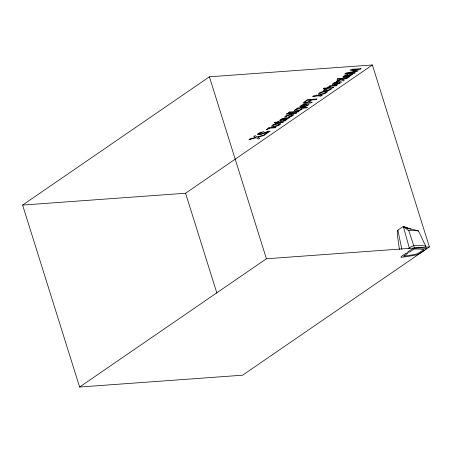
<?xml version="1.0" encoding="UTF-8"?>
<svg xmlns="http://www.w3.org/2000/svg" width="452" height="452" viewBox="0 0 452 452"><rect width="100%" height="100%" fill="white"/><g stroke="black" fill="none" stroke-linecap="round" stroke-linejoin="round"><path stroke-width="0.68" d="M22.6 205.072L209.395 76.8L372.38 64.969L429.4 246.928L242.605 375.2L79.62 387.031L22.6 205.072L185.58 193.236L372.38 64.969M79.62 387.031L266.42 258.764L429.4 246.928M399.438 249.487L397.839 238.057A13.362 11.198 -62.2 0 1 397.845 230.17L403.314 226.412L411.111 229.333M408.258 248.702L409.303 247.978A9.871 2.655 -17.4 0 1 413.699 245.583A68.037 18.295 -17.4 0 1 425.711 246.097L426.089 247.312M425.711 246.097L418.507 230.961L403.981 227.079L409.173 228.865M409.303 247.978L403.314 226.412A13.362 3.949 25.1 0 0 408.777 230.548L414.461 248.012A68.037 18.295 -17.4 0 1 426.468 248.527A36.109 9.712 -17.4 0 1 417.467 254.708A68.037 18.295 -17.4 0 1 400.952 257.29A9.871 2.655 -17.4 0 1 403.314 255.047L405.941 253.239L407.975 253.092L403.805 256.103L404.8 255.99A65.393 17.583 -17.4 0 0 415.399 254.335L417.535 253.657A33.465 9 -17.4 0 0 423.123 249.815L423.547 249.436L422.693 249.323A65.393 17.583 -17.4 0 0 414.987 248.995L413.625 249.278L409.478 252.063L407.438 252.21L410.066 250.408A9.871 2.655 -17.4 0 1 414.461 248.012M209.395 76.8L266.42 258.764M185.58 193.236L216.836 292.981M397.845 230.17L401.839 249.216M408.777 230.548A55.11 14.82 -17.4 0 1 418.507 230.961M301.281 106.096L302.422 106.457L305.298 104.48L302.902 105.05L301.281 106.096M333.751 83.801L334.892 84.162L337.768 82.185L335.373 82.756L333.751 83.801M284.63 120.616C283.218 121.69 287.336 120.181 285.494 120.012C299.67 112.209 269.816 125.39 284.771 118.079C280.585 118.43 275.754 122.611 284.63 120.616M347.921 77.156C346.509 78.23 350.628 76.721 348.786 76.552C362.962 68.744 333.107 81.931 348.063 74.62C343.876 74.97 339.045 79.151 347.921 77.156M324.915 89.846C333.045 91.135 332.644 85.287 324.915 89.846M304.541 102.395C306.445 103.451 309.202 101.056 310.773 100.016L307.479 100.254L304.541 102.395M308.987 102.022L312.242 102.22C311.321 103.22 308.123 103.44 307.597 102.497L305.145 103.248L302.953 103.107L307.32 99.677L316.959 98.977L315.999 99.638L311.863 99.937L308.987 102.022M286.037 116.486L286.726 116.87L285.884 117.452C279.963 116.147 300.094 111.667 291.421 116.413A3.13 0.842 -17.4 0 1 289.523 117.034L288.06 117.294L292.167 115.48A1.881 0.503 -17.4 0 0 292.195 115.045L288.749 115.232L286.037 116.486M279.127 124.232C278.788 125.899 270.29 127.17 273.579 124.989A2.085 0.559 -17.4 0 1 275.144 124.39L277.5 124.001L279.127 124.232M325.909 92.106C325.57 93.779 317.072 95.044 320.361 92.869A2.085 0.559 -17.4 0 1 321.92 92.27L324.282 91.875L325.909 92.106M299.981 106.44L300.461 107.022L302.467 107.005L306.264 104.395C309.925 104.632 304.275 106.339 303.473 106.887C315.892 103.446 303.591 102.305 299.981 106.44M332.452 84.14L332.932 84.727L334.938 84.705L338.734 82.1C342.396 82.337 336.746 84.044 335.943 84.592C348.362 81.145 336.062 80.01 332.452 84.14M258.928 133.775L258.866 134.041C262.793 134.436 266.166 131.012 270.194 131.091L265.443 134.351L264.324 134.436L268.104 131.837L260.629 134.521L257.397 134.623L257.764 133.865L259.821 132.634L263.962 131.645L258.928 133.775M294.371 110.209C296.235 111.887 301.128 110.328 303.106 108.423L302.947 108.118L306.535 107.858L307.405 107.26L297.608 107.971L296.761 108.553L297.693 108.486L294.371 110.209M280.506 123.825C280.155 126.085 267.866 128.532 272.697 124.972A3.763 1.011 -17.4 0 1 274.929 124.04L279.161 123.351L280.506 123.825M327.288 91.705C326.932 93.959 314.648 96.406 319.479 92.846A3.763 1.011 -17.4 0 1 321.711 91.92L325.937 91.231L327.288 91.705M323.525 90.18C325.101 91.818 331.423 90.276 332.073 88.05L333.774 87.428L324.101 88.134L323.259 88.716L326.756 88.462L323.525 90.18M287.67 118.435L285.54 119.735L282.89 120.175L286.105 118.52L287.67 118.435M350.961 74.975L348.831 76.269L346.181 76.716L349.402 75.06L350.961 74.975M283.517 121.859C281.217 123.678 281.619 121.56 277.053 122.656L275.262 123.294L276.087 122.724L274.127 122.871L275.008 122.266L276.969 122.125L277.669 121.639L278.635 121.571L277.935 122.051L283.517 121.859M322.044 95.412C319.739 97.225 320.14 95.106 315.575 96.203L313.784 96.841L314.615 96.276L312.648 96.417L313.53 95.813L315.49 95.671L316.191 95.186L317.157 95.118L316.457 95.598L322.044 95.412M295.845 109.734C301.422 111.876 305.789 105.237 295.845 109.734M267.578 129.244L266.217 129.43L269.251 128.17L268.036 128.255L268.861 127.69L275.889 127.181L275.019 127.775L270.183 128.182L267.578 129.244M328.672 87.292L327.31 87.479L330.339 86.219L329.124 86.309L329.954 85.739L336.983 85.23L336.113 85.829L331.276 86.23L328.672 87.292M250.176 138.917L249.035 139.702L256.114 137.724L258.555 139.08L259.753 138.261L257.702 137.233L263.635 135.594L264.793 134.798L257.307 136.905L254.996 135.606L253.792 136.436L255.662 137.414L250.176 138.917M287.189 113.503L286.302 114.107L287.642 114.011L288.529 113.401L287.189 113.503M289.365 112.006L288.495 112.605L298.134 111.904L299.004 111.305L289.365 112.006M337.842 78.716L337.006 79.292L342.605 78.885L337.384 80.637L336.271 81.4L340.887 79.846L343.187 80.965L344.3 80.202L342.373 79.354L346.644 78.591L347.481 78.021L337.842 78.716M346.04 73.088L344.678 74.026L354.317 73.326L355.232 72.699L347.085 73.303L357.238 71.32L358.193 70.665L352.102 69.857L360.204 69.28L361.125 68.647L351.486 69.348L350.108 70.297L356.216 71.105L346.04 73.088M289.834 113.311L288.947 113.915L295.941 113.407L296.828 112.802L289.834 113.311"/></g></svg>
